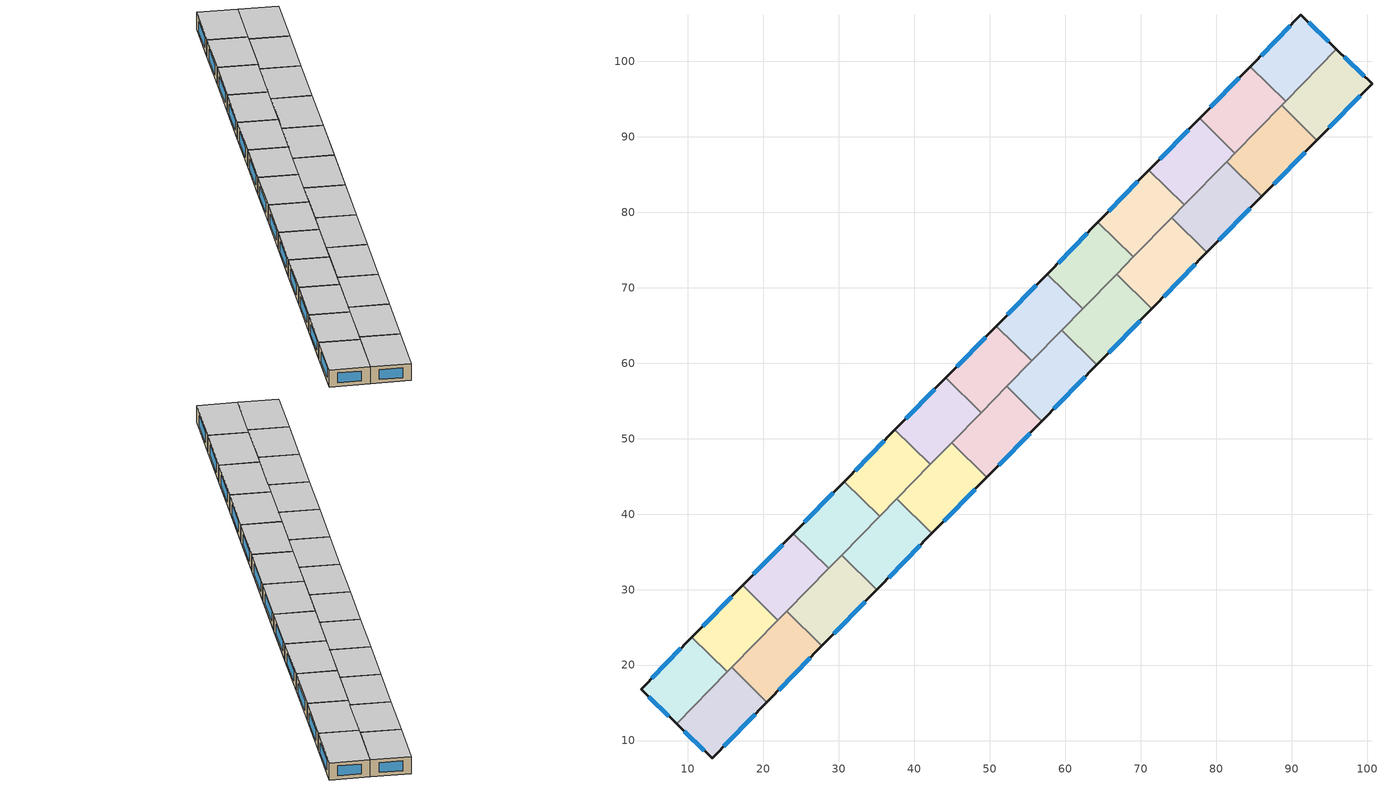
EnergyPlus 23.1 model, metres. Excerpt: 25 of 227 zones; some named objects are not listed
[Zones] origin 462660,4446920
1fd8a064e84866d3_F4_dwelling_0
 floor to 1fd8a064e84866d3_F3_dwelling_0 (EU_floor_Construction): 95.95,101.59 89.22,94.7 84.53,99.29 91.25,106.15 z12
 wall outside (EU_wall_Construction): 95.95,101.59 91.25,106.15 84.53,99.29 z12:15
 wall to 1fd8a064e84866d3_F4_dwelling_1 (EU_wall_Construction): 84.53,99.29 89.22,94.7 z12:15
 wall to 1fd8a064e84866d3_F4_dwelling_13 (EU_wall_Construction): 89.22,94.7 95.95,101.59 z12:15
 window (EU_Window_Construction): 89.81,104.68 85.97,100.76 / 94.94,102.56 92.25,105.18 z12.64:14.36
 ceiling to 1fd8a064e84866d3_F5_dwelling_0 (EU_floor_Construction): 89.22,94.7 95.95,101.59 91.25,106.15 84.53,99.29 z15
1fd8a064e84866d3_F4_dwelling_1
 floor to 1fd8a064e84866d3_F3_dwelling_1 (EU_floor_Construction): 89.22,94.7 82.49,87.83 77.8,92.42 84.53,99.29 z12
 wall outside (EU_wall_Construction): 84.53,99.29 77.8,92.42 z12:15
 wall to 1fd8a064e84866d3_F4_dwelling_2 (EU_wall_Construction): 77.8,92.42 82.49,87.83 z12:15
 wall to 1fd8a064e84866d3_F4_dwelling_14 (EU_wall_Construction): 82.49,87.83 88.67,94.15 z12:15
 wall to 1fd8a064e84866d3_F4_dwelling_13 (EU_wall_Construction): 88.67,94.15 89.22,94.7 z12:15
 window (EU_Window_Construction): 83.09,97.82 79.24,93.89 z12.64:14.36
 ceiling to 1fd8a064e84866d3_F5_dwelling_1 (EU_floor_Construction): 82.49,87.83 89.22,94.7 84.53,99.29 77.8,92.42 z15
1fd8a064e84866d3_F4_dwelling_10
 floor to 1fd8a064e84866d3_F3_dwelling_10 (EU_floor_Construction): 28.68,32.84 21.96,25.96 17.27,30.55 24,37.42 z12
 wall outside (EU_wall_Construction): 24,37.42 17.27,30.55 z12:15
 wall to 1fd8a064e84866d3_F4_dwelling_9 (EU_wall_Construction): 28.68,32.84 24,37.42 z12:15
 wall to 1fd8a064e84866d3_F4_dwelling_11 (EU_wall_Construction): 17.27,30.55 21.96,25.96 z12:15
 wall to 1fd8a064e84866d3_F4_dwelling_22 (EU_wall_Construction): 23.1,27.13 28.68,32.84 z12:15
 wall to 1fd8a064e84866d3_F4_dwelling_23 (EU_wall_Construction): 21.96,25.96 23.1,27.13 z12:15
 window (EU_Window_Construction): 22.56,35.95 18.71,32.02 z12.64:14.36
 ceiling to 1fd8a064e84866d3_F5_dwelling_10 (EU_floor_Construction): 21.96,25.96 28.68,32.84 24,37.42 17.27,30.55 z15
1fd8a064e84866d3_F4_dwelling_11
 floor to 1fd8a064e84866d3_F3_dwelling_11 (EU_floor_Construction): 21.96,25.96 15.23,19.09 10.55,23.67 17.27,30.55 z12
 wall outside (EU_wall_Construction): 17.27,30.55 10.55,23.67 z12:15
 wall to 1fd8a064e84866d3_F4_dwelling_12 (EU_wall_Construction): 10.55,23.67 15.23,19.09 z12:15
 wall to 1fd8a064e84866d3_F4_dwelling_23 (EU_wall_Construction): 15.82,19.68 21.96,25.96 z12:15
 wall to 1fd8a064e84866d3_F4_dwelling_24 (EU_wall_Construction): 15.23,19.09 15.82,19.68 z12:15
 window (EU_Window_Construction): 15.83,29.08 11.99,25.15 z12.64:14.36
 ceiling to 1fd8a064e84866d3_F5_dwelling_11 (EU_floor_Construction): 15.23,19.09 21.96,25.96 17.27,30.55 10.55,23.67 z15
1fd8a064e84866d3_F4_dwelling_12
 floor to 1fd8a064e84866d3_F3_dwelling_12 (EU_floor_Construction): 15.23,19.09 8.52,12.23 3.81,16.79 10.55,23.67 z12
 wall outside (EU_wall_Construction): 10.55,23.67 3.81,16.79 8.52,12.23 z12:15
 wall to 1fd8a064e84866d3_F4_dwelling_24 (EU_wall_Construction): 8.52,12.23 15.23,19.09 z12:15
 window (EU_Window_Construction): 4.82,15.81 7.51,13.2 / 9.1,22.2 5.25,18.26 z12.64:14.36
 ceiling to 1fd8a064e84866d3_F5_dwelling_12 (EU_floor_Construction): 8.52,12.23 15.23,19.09 10.55,23.67 3.81,16.79 z15
1fd8a064e84866d3_F4_dwelling_13
 floor to 1fd8a064e84866d3_F3_dwelling_13 (EU_floor_Construction): 100.65,97.02 93.36,89.56 88.67,94.15 95.95,101.59 z12
 wall outside (EU_wall_Construction): 93.36,89.56 100.65,97.02 95.95,101.59 z12:15
 wall to 1fd8a064e84866d3_F4_dwelling_14 (EU_wall_Construction): 88.67,94.15 93.36,89.56 z12:15
 window (EU_Window_Construction): 99.65,98 96.96,100.61 / 94.92,91.16 99.09,95.42 z12.64:14.36
 ceiling to 1fd8a064e84866d3_F5_dwelling_13 (EU_floor_Construction): 93.36,89.56 100.65,97.02 95.95,101.59 88.67,94.15 z15
1fd8a064e84866d3_F4_dwelling_14
 floor to 1fd8a064e84866d3_F3_dwelling_14 (EU_floor_Construction): 93.36,89.56 86.07,82.12 81.39,86.7 88.67,94.15 z12
 wall outside (EU_wall_Construction): 86.07,82.12 93.36,89.56 z12:15
 wall to 1fd8a064e84866d3_F4_dwelling_15 (EU_wall_Construction): 81.39,86.7 86.07,82.12 z12:15
 wall to 1fd8a064e84866d3_F4_dwelling_2 (EU_wall_Construction): 82.49,87.83 81.39,86.7 z12:15
 window (EU_Window_Construction): 87.63,83.71 91.8,87.97 z12.64:14.36
 ceiling to 1fd8a064e84866d3_F5_dwelling_14 (EU_floor_Construction): 86.07,82.12 93.36,89.56 88.67,94.15 81.39,86.7 z15
1fd8a064e84866d3_F4_dwelling_15
 floor to 1fd8a064e84866d3_F3_dwelling_15 (EU_floor_Construction): 86.07,82.12 78.79,74.67 74.1,79.26 81.39,86.7 z12
 wall outside (EU_wall_Construction): 78.79,74.67 86.07,82.12 z12:15
 wall to 1fd8a064e84866d3_F4_dwelling_16 (EU_wall_Construction): 74.1,79.26 78.79,74.67 z12:15
 wall to 1fd8a064e84866d3_F4_dwelling_2 (EU_wall_Construction): 81.39,86.7 75.76,80.95 z12:15
 wall to 1fd8a064e84866d3_F4_dwelling_3 (EU_wall_Construction): 75.76,80.95 74.1,79.26 z12:15
 window (EU_Window_Construction): 80.35,76.27 84.51,80.52 z12.64:14.36
 ceiling to 1fd8a064e84866d3_F5_dwelling_15 (EU_floor_Construction): 78.79,74.67 86.07,82.12 81.39,86.7 74.1,79.26 z15
1fd8a064e84866d3_F4_dwelling_16
 floor to 1fd8a064e84866d3_F3_dwelling_16 (EU_floor_Construction): 78.79,74.67 71.5,67.22 66.82,71.81 74.1,79.26 z12
 wall outside (EU_wall_Construction): 71.5,67.22 78.79,74.67 z12:15
 wall to 1fd8a064e84866d3_F4_dwelling_17 (EU_wall_Construction): 66.82,71.81 71.5,67.22 z12:15
 wall to 1fd8a064e84866d3_F4_dwelling_3 (EU_wall_Construction): 74.1,79.26 69.04,74.08 z12:15
 wall to 1fd8a064e84866d3_F4_dwelling_4 (EU_wall_Construction): 69.04,74.08 66.82,71.81 z12:15
 window (EU_Window_Construction): 73.06,68.82 77.23,73.08 z12.64:14.36
 ceiling to 1fd8a064e84866d3_F5_dwelling_16 (EU_floor_Construction): 71.5,67.22 78.79,74.67 74.1,79.26 66.82,71.81 z15
1fd8a064e84866d3_F4_dwelling_17
 floor to 1fd8a064e84866d3_F3_dwelling_17 (EU_floor_Construction): 71.5,67.22 64.22,59.78 59.53,64.36 66.82,71.81 z12
 wall outside (EU_wall_Construction): 64.22,59.78 71.5,67.22 z12:15
 wall to 1fd8a064e84866d3_F4_dwelling_18 (EU_wall_Construction): 59.53,64.36 64.22,59.78 z12:15
 wall to 1fd8a064e84866d3_F4_dwelling_4 (EU_wall_Construction): 66.82,71.81 62.31,67.21 z12:15
 wall to 1fd8a064e84866d3_F4_dwelling_5 (EU_wall_Construction): 62.31,67.21 59.53,64.36 z12:15
 window (EU_Window_Construction): 65.78,61.37 69.94,65.63 z12.64:14.36
 ceiling to 1fd8a064e84866d3_F5_dwelling_17 (EU_floor_Construction): 64.22,59.78 71.5,67.22 66.82,71.81 59.53,64.36 z15
1fd8a064e84866d3_F4_dwelling_18
 floor to 1fd8a064e84866d3_F3_dwelling_18 (EU_floor_Construction): 64.22,59.78 56.93,52.33 52.25,56.92 59.53,64.36 z12
 wall outside (EU_wall_Construction): 56.93,52.33 64.22,59.78 z12:15
 wall to 1fd8a064e84866d3_F4_dwelling_19 (EU_wall_Construction): 52.25,56.92 56.93,52.33 z12:15
 wall to 1fd8a064e84866d3_F4_dwelling_5 (EU_wall_Construction): 59.53,64.36 55.59,60.33 z12:15
 wall to 1fd8a064e84866d3_F4_dwelling_6 (EU_wall_Construction): 55.59,60.33 52.25,56.92 z12:15
 window (EU_Window_Construction): 58.49,53.93 62.66,58.18 z12.64:14.36
 ceiling to 1fd8a064e84866d3_F5_dwelling_18 (EU_floor_Construction): 56.93,52.33 64.22,59.78 59.53,64.36 52.25,56.92 z15
1fd8a064e84866d3_F4_dwelling_19
 floor to 1fd8a064e84866d3_F3_dwelling_19 (EU_floor_Construction): 56.93,52.33 49.65,44.89 44.96,49.47 52.25,56.92 z12
 wall outside (EU_wall_Construction): 49.65,44.89 56.93,52.33 z12:15
 wall to 1fd8a064e84866d3_F4_dwelling_20 (EU_wall_Construction): 44.96,49.47 49.65,44.89 z12:15
 wall to 1fd8a064e84866d3_F4_dwelling_7 (EU_wall_Construction): 48.86,53.46 44.96,49.47 z12:15
 wall to 1fd8a064e84866d3_F4_dwelling_6 (EU_wall_Construction): 52.25,56.92 48.86,53.46 z12:15
 window (EU_Window_Construction): 51.21,46.48 55.37,50.74 z12.64:14.36
 ceiling to 1fd8a064e84866d3_F5_dwelling_19 (EU_floor_Construction): 49.65,44.89 56.93,52.33 52.25,56.92 44.96,49.47 z15
1fd8a064e84866d3_F4_dwelling_2
 floor to 1fd8a064e84866d3_F3_dwelling_2 (EU_floor_Construction): 82.49,87.83 75.76,80.96 71.08,85.54 77.8,92.42 z12
 wall outside (EU_wall_Construction): 77.8,92.42 71.08,85.54 z12:15
 wall to 1fd8a064e84866d3_F4_dwelling_3 (EU_wall_Construction): 71.08,85.54 75.76,80.96 z12:15
 window (EU_Window_Construction): 76.36,90.94 72.52,87.01 z12.64:14.36
 ceiling to 1fd8a064e84866d3_F5_dwelling_2 (EU_floor_Construction): 75.76,80.96 82.49,87.83 77.8,92.42 71.08,85.54 z15
1fd8a064e84866d3_F4_dwelling_20
 floor to 1fd8a064e84866d3_F3_dwelling_20 (EU_floor_Construction): 49.65,44.89 42.36,37.44 37.67,42.03 44.96,49.47 z12
 wall outside (EU_wall_Construction): 42.36,37.44 49.65,44.89 z12:15
 wall to 1fd8a064e84866d3_F4_dwelling_21 (EU_wall_Construction): 37.67,42.03 42.36,37.44 z12:15
 wall to 1fd8a064e84866d3_F4_dwelling_8 (EU_wall_Construction): 42.14,46.58 37.67,42.03 z12:15
 wall to 1fd8a064e84866d3_F4_dwelling_7 (EU_wall_Construction): 44.96,49.47 42.14,46.58 z12:15
 window (EU_Window_Construction): 43.92,39.03 48.09,43.29 z12.64:14.36
 ceiling to 1fd8a064e84866d3_F5_dwelling_20 (EU_floor_Construction): 42.36,37.44 49.65,44.89 44.96,49.47 37.67,42.03 z15
1fd8a064e84866d3_F4_dwelling_21
 floor to 1fd8a064e84866d3_F3_dwelling_21 (EU_floor_Construction): 42.36,37.44 35.07,29.99 30.39,34.58 37.67,42.03 z12
 wall outside (EU_wall_Construction): 35.07,29.99 42.36,37.44 z12:15
 wall to 1fd8a064e84866d3_F4_dwelling_22 (EU_wall_Construction): 30.39,34.58 35.07,29.99 z12:15
 wall to 1fd8a064e84866d3_F4_dwelling_9 (EU_wall_Construction): 35.41,39.71 30.39,34.58 z12:15
 wall to 1fd8a064e84866d3_F4_dwelling_8 (EU_wall_Construction): 37.67,42.02 35.41,39.71 z12:15
 window (EU_Window_Construction): 36.63,31.59 40.8,35.84 z12.64:14.36
 ceiling to 1fd8a064e84866d3_F5_dwelling_21 (EU_floor_Construction): 35.07,29.99 42.36,37.44 37.67,42.03 30.39,34.58 z15
1fd8a064e84866d3_F4_dwelling_22
 floor to 1fd8a064e84866d3_F3_dwelling_22 (EU_floor_Construction): 35.07,29.99 27.79,22.55 23.1,27.13 30.39,34.58 z12
 wall outside (EU_wall_Construction): 27.79,22.55 35.07,29.99 z12:15
 wall to 1fd8a064e84866d3_F4_dwelling_23 (EU_wall_Construction): 23.1,27.13 27.79,22.55 z12:15
 wall to 1fd8a064e84866d3_F4_dwelling_9 (EU_wall_Construction): 30.39,34.58 28.68,32.84 z12:15
 window (EU_Window_Construction): 29.35,24.14 33.51,28.4 z12.64:14.36
 ceiling to 1fd8a064e84866d3_F5_dwelling_22 (EU_floor_Construction): 27.79,22.55 35.07,29.99 30.39,34.58 23.1,27.13 z15
1fd8a064e84866d3_F4_dwelling_23
 floor to 1fd8a064e84866d3_F3_dwelling_23 (EU_floor_Construction): 27.79,22.55 20.5,15.1 15.82,19.68 23.1,27.13 z12
 wall outside (EU_wall_Construction): 20.5,15.1 27.79,22.55 z12:15
 wall to 1fd8a064e84866d3_F4_dwelling_24 (EU_wall_Construction): 15.82,19.68 20.5,15.1 z12:15
 window (EU_Window_Construction): 22.06,16.69 26.23,20.95 z12.64:14.36
 ceiling to 1fd8a064e84866d3_F5_dwelling_23 (EU_floor_Construction): 20.5,15.1 27.79,22.55 23.1,27.13 15.82,19.68 z15
1fd8a064e84866d3_F4_dwelling_24
 floor to 1fd8a064e84866d3_F3_dwelling_24 (EU_floor_Construction): 20.5,15.1 13.23,7.66 8.52,12.23 15.82,19.68 z12
 wall outside (EU_wall_Construction): 8.52,12.23 13.23,7.66 20.5,15.1 z12:15
 window (EU_Window_Construction): 14.78,9.26 18.94,13.51 / 9.53,11.25 12.22,8.64 z12.64:14.36
 ceiling to 1fd8a064e84866d3_F5_dwelling_24 (EU_floor_Construction): 13.23,7.66 20.5,15.1 15.82,19.68 8.52,12.23 z15
1fd8a064e84866d3_F4_dwelling_3
 floor to 1fd8a064e84866d3_F3_dwelling_3 (EU_floor_Construction): 75.76,80.96 69.04,74.08 64.35,78.67 71.08,85.54 z12
 wall outside (EU_wall_Construction): 71.08,85.54 64.35,78.67 z12:15
 wall to 1fd8a064e84866d3_F4_dwelling_4 (EU_wall_Construction): 64.35,78.67 69.04,74.08 z12:15
 window (EU_Window_Construction): 69.64,84.07 65.79,80.14 z12.64:14.36
 ceiling to 1fd8a064e84866d3_F5_dwelling_3 (EU_floor_Construction): 69.04,74.08 75.76,80.96 71.08,85.54 64.35,78.67 z15
1fd8a064e84866d3_F4_dwelling_4
 floor to 1fd8a064e84866d3_F3_dwelling_4 (EU_floor_Construction): 69.04,74.08 62.31,67.21 57.63,71.79 64.35,78.67 z12
 wall outside (EU_wall_Construction): 64.35,78.67 57.63,71.79 z12:15
 wall to 1fd8a064e84866d3_F4_dwelling_5 (EU_wall_Construction): 57.63,71.79 62.31,67.21 z12:15
 window (EU_Window_Construction): 62.91,77.19 59.07,73.26 z12.64:14.36
 ceiling to 1fd8a064e84866d3_F5_dwelling_4 (EU_floor_Construction): 62.31,67.21 69.04,74.08 64.35,78.67 57.63,71.79 z15
1fd8a064e84866d3_F4_dwelling_5
 floor to 1fd8a064e84866d3_F3_dwelling_5 (EU_floor_Construction): 62.31,67.21 55.59,60.33 50.9,64.92 57.63,71.79 z12
 wall outside (EU_wall_Construction): 57.63,71.79 50.9,64.92 z12:15
 wall to 1fd8a064e84866d3_F4_dwelling_6 (EU_wall_Construction): 50.9,64.92 55.59,60.33 z12:15
 window (EU_Window_Construction): 56.19,70.32 52.34,66.39 z12.64:14.36
 ceiling to 1fd8a064e84866d3_F5_dwelling_5 (EU_floor_Construction): 55.59,60.33 62.31,67.21 57.63,71.79 50.9,64.92 z15
1fd8a064e84866d3_F4_dwelling_6
 floor to 1fd8a064e84866d3_F3_dwelling_6 (EU_floor_Construction): 55.59,60.33 48.86,53.46 44.18,58.04 50.9,64.92 z12
 wall outside (EU_wall_Construction): 50.9,64.92 44.18,58.04 z12:15
 wall to 1fd8a064e84866d3_F4_dwelling_7 (EU_wall_Construction): 44.18,58.04 48.86,53.46 z12:15
 window (EU_Window_Construction): 49.46,63.45 45.62,59.52 z12.64:14.36
 ceiling to 1fd8a064e84866d3_F5_dwelling_6 (EU_floor_Construction): 48.86,53.46 55.59,60.33 50.9,64.92 44.18,58.04 z15
1fd8a064e84866d3_F4_dwelling_7
 floor to 1fd8a064e84866d3_F3_dwelling_7 (EU_floor_Construction): 48.86,53.46 42.14,46.58 37.45,51.17 44.18,58.04 z12
 wall outside (EU_wall_Construction): 44.18,58.04 37.45,51.17 z12:15
 wall to 1fd8a064e84866d3_F4_dwelling_8 (EU_wall_Construction): 37.45,51.17 42.14,46.58 z12:15
 window (EU_Window_Construction): 42.74,56.57 38.89,52.64 z12.64:14.36
 ceiling to 1fd8a064e84866d3_F5_dwelling_7 (EU_floor_Construction): 42.14,46.58 48.86,53.46 44.18,58.04 37.45,51.17 z15
1fd8a064e84866d3_F4_dwelling_8
 floor to 1fd8a064e84866d3_F3_dwelling_8 (EU_floor_Construction): 42.14,46.58 35.41,39.71 30.72,44.3 37.45,51.17 z12
 wall outside (EU_wall_Construction): 37.45,51.17 30.72,44.3 z12:15
 wall to 1fd8a064e84866d3_F4_dwelling_9 (EU_wall_Construction): 30.72,44.3 35.41,39.71 z12:15
 window (EU_Window_Construction): 36.01,49.7 32.17,45.77 z12.64:14.36
 ceiling to 1fd8a064e84866d3_F5_dwelling_8 (EU_floor_Construction): 35.41,39.71 42.14,46.58 37.45,51.17 30.72,44.3 z15
1fd8a064e84866d3_F4_dwelling_9
 floor to 1fd8a064e84866d3_F3_dwelling_9 (EU_floor_Construction): 35.41,39.71 28.68,32.84 24,37.42 30.72,44.3 z12
 wall outside (EU_wall_Construction): 30.72,44.3 24,37.42 z12:15
 window (EU_Window_Construction): 29.28,42.82 25.44,38.89 z12.64:14.36
 ceiling to 1fd8a064e84866d3_F5_dwelling_9 (EU_floor_Construction): 28.68,32.84 35.41,39.71 30.72,44.3 24,37.42 z15
[Building]
EU S2 Campaign: North Axis=0; Terrain=City; Solar Distribution=FullExterior
[Site:Location]
Yerevan-Zvartnots.Intl.AP: Latitude=40.15; Longitude=44.383; Time Zone=4; Elevation=854
[SizingPeriod:WeatherFileDays]
AnnualSizingPeriod: Begin Month=1; Begin Day of Month=1; End Month=12; End Day of Month=31; Day of Week for Start Day=Monday; Use Weather File Daylight Saving Period=No; Use Weather File Rain and Snow Indicators=No
[MATERIAL]
EU_InternalMass_Material: Roughness=MediumRough; Thickness=0.1; Conductivity=1; Density=1800; Specific Heat=900; Thermal Absorptance=0.9; Solar Absorptance=0.7; Visible Absorptance=0.7
[MATERIAL:NOMASS] Roughness=MediumRough; Thermal Absorptance=0.9; Solar Absorptance=0.7; Visible Absorptance=0.7
Name | Thermal Resistance
EU_wall_NoMass | 1.05043
EU_floor_NoMass | 0.478065
[WINDOWMATERIAL:SIMPLEGLAZINGSYSTEM]
EU_Window_SimpleGlazing: UFactor=2.5566; Solar Heat Gain Coefficient=0.75; Visible Transmittance=0.75
[CONSTRUCTION]
EU_wall_Construction: EU_wall_NoMass
EU_floor_Construction: EU_floor_NoMass
EU_Window_Construction: EU_Window_SimpleGlazing
EU_InternalMass_Construction: EU_InternalMass_Material
[ZONE] Type=1; Multiplier=1; Ceiling Height=autocalculate; Floor Area=autocalculate; Part of Total Floor Area=Yes
Name | Volume
1fd8a064e84866d3_F4_dwelling_0; 1fd8a064e84866d3_F4_dwelling_11 | 189.155
1fd8a064e84866d3_F4_dwelling_1; 1fd8a064e84866d3_F4_dwelling_3; 1fd8a064e84866d3_F4_dwelling_6; 1fd8a064e84866d3_F4_dwelling_8 | 189.137
1fd8a064e84866d3_F4_dwelling_10 | 189.154
1fd8a064e84866d3_F4_dwelling_12 | 189.159
1fd8a064e84866d3_F4_dwelling_13 | 204.911
1fd8a064e84866d3_F4_dwelling_14 | 204.935
1fd8a064e84866d3_F4_dwelling_15 | 204.889
1fd8a064e84866d3_F4_dwelling_16 | 204.917
1fd8a064e84866d3_F4_dwelling_17; 1fd8a064e84866d3_F4_dwelling_20 | 204.899
1fd8a064e84866d3_F4_dwelling_18 | 204.895
1fd8a064e84866d3_F4_dwelling_19 | 204.908
1fd8a064e84866d3_F4_dwelling_2 | 189.165
1fd8a064e84866d3_F4_dwelling_21 | 204.927
1fd8a064e84866d3_F4_dwelling_22; 1fd8a064e84866d3_F4_dwelling_23 | 204.909
1fd8a064e84866d3_F4_dwelling_24 | 204.91
1fd8a064e84866d3_F4_dwelling_4; 1fd8a064e84866d3_F4_dwelling_5 | 189.151
1fd8a064e84866d3_F4_dwelling_7 | 189.15
1fd8a064e84866d3_F4_dwelling_9 | 189.168
[INTERNALMASS] Construction=EU_InternalMass_Construction
Name | Zone or ZoneList | Surface Area
1fd8a064e84866d3_F4_dwelling_0_EU_InternalMass | 1fd8a064e84866d3_F4_dwelling_0 | 63.0516
1fd8a064e84866d3_F4_dwelling_1_EU_InternalMass | 1fd8a064e84866d3_F4_dwelling_1 | 63.0456
1fd8a064e84866d3_F4_dwelling_2_EU_InternalMass | 1fd8a064e84866d3_F4_dwelling_2 | 63.055
1fd8a064e84866d3_F4_dwelling_3_EU_InternalMass | 1fd8a064e84866d3_F4_dwelling_3 | 63.0457
1fd8a064e84866d3_F4_dwelling_4_EU_InternalMass | 1fd8a064e84866d3_F4_dwelling_4 | 63.0503
1fd8a064e84866d3_F4_dwelling_5_EU_InternalMass | 1fd8a064e84866d3_F4_dwelling_5 | 63.0503
1fd8a064e84866d3_F4_dwelling_6_EU_InternalMass | 1fd8a064e84866d3_F4_dwelling_6 | 63.0457
1fd8a064e84866d3_F4_dwelling_7_EU_InternalMass | 1fd8a064e84866d3_F4_dwelling_7 | 63.0503
1fd8a064e84866d3_F4_dwelling_8_EU_InternalMass | 1fd8a064e84866d3_F4_dwelling_8 | 63.0457
1fd8a064e84866d3_F4_dwelling_9_EU_InternalMass | 1fd8a064e84866d3_F4_dwelling_9 | 63.056
1fd8a064e84866d3_F4_dwelling_10_EU_InternalMass | 1fd8a064e84866d3_F4_dwelling_10 | 63.0514
1fd8a064e84866d3_F4_dwelling_11_EU_InternalMass | 1fd8a064e84866d3_F4_dwelling_11 | 63.0514
1fd8a064e84866d3_F4_dwelling_12_EU_InternalMass | 1fd8a064e84866d3_F4_dwelling_12 | 63.0531
1fd8a064e84866d3_F4_dwelling_13_EU_InternalMass | 1fd8a064e84866d3_F4_dwelling_13 | 68.3037
1fd8a064e84866d3_F4_dwelling_14_EU_InternalMass | 1fd8a064e84866d3_F4_dwelling_14 | 68.3117
1fd8a064e84866d3_F4_dwelling_15_EU_InternalMass | 1fd8a064e84866d3_F4_dwelling_15 | 68.2964
1fd8a064e84866d3_F4_dwelling_16_EU_InternalMass | 1fd8a064e84866d3_F4_dwelling_16 | 68.3057
1fd8a064e84866d3_F4_dwelling_17_EU_InternalMass | 1fd8a064e84866d3_F4_dwelling_17 | 68.2997
1fd8a064e84866d3_F4_dwelling_18_EU_InternalMass | 1fd8a064e84866d3_F4_dwelling_18 | 68.2983
1fd8a064e84866d3_F4_dwelling_19_EU_InternalMass | 1fd8a064e84866d3_F4_dwelling_19 | 68.303
1fd8a064e84866d3_F4_dwelling_20_EU_InternalMass | 1fd8a064e84866d3_F4_dwelling_20 | 68.2997
1fd8a064e84866d3_F4_dwelling_21_EU_InternalMass | 1fd8a064e84866d3_F4_dwelling_21 | 68.309
1fd8a064e84866d3_F4_dwelling_22_EU_InternalMass | 1fd8a064e84866d3_F4_dwelling_22 | 68.303
1fd8a064e84866d3_F4_dwelling_23_EU_InternalMass | 1fd8a064e84866d3_F4_dwelling_23 | 68.303
1fd8a064e84866d3_F4_dwelling_24_EU_InternalMass | 1fd8a064e84866d3_F4_dwelling_24 | 68.3033
[OTHEREQUIPMENT] Fuel Type=Electricity; Design Level Calculation Method=Watts/Area; Power per Zone Floor Area=1; Fraction Latent=0; Fraction Radiant=0; Fraction Lost=0; Carbon Dioxide Generation Rate=0; EndUse Subcategory=EU_Step8_InternalGains
Name | Zone or ZoneList or Space or SpaceList | Schedule
EU_Step8_InternalGain_1fd8a064e84866d3_F4_dwelling_0_f000 | 1fd8a064e84866d3_F4_dwelling_0 | EU_Step8_GainSchedule_1fd8a064e84866d3_F4_dwelling_0_f000
EU_Step8_InternalGain_1fd8a064e84866d3_F4_dwelling_1_f000 | 1fd8a064e84866d3_F4_dwelling_1 | EU_Step8_GainSchedule_1fd8a064e84866d3_F4_dwelling_1_f000
EU_Step8_InternalGain_1fd8a064e84866d3_F4_dwelling_2_f000 | 1fd8a064e84866d3_F4_dwelling_2 | EU_Step8_GainSchedule_1fd8a064e84866d3_F4_dwelling_2_f000
EU_Step8_InternalGain_1fd8a064e84866d3_F4_dwelling_3_f000 | 1fd8a064e84866d3_F4_dwelling_3 | EU_Step8_GainSchedule_1fd8a064e84866d3_F4_dwelling_3_f000
EU_Step8_InternalGain_1fd8a064e84866d3_F4_dwelling_4_f000 | 1fd8a064e84866d3_F4_dwelling_4 | EU_Step8_GainSchedule_1fd8a064e84866d3_F4_dwelling_4_f000
EU_Step8_InternalGain_1fd8a064e84866d3_F4_dwelling_5_f000 | 1fd8a064e84866d3_F4_dwelling_5 | EU_Step8_GainSchedule_1fd8a064e84866d3_F4_dwelling_5_f000
EU_Step8_InternalGain_1fd8a064e84866d3_F4_dwelling_6_f000 | 1fd8a064e84866d3_F4_dwelling_6 | EU_Step8_GainSchedule_1fd8a064e84866d3_F4_dwelling_6_f000
EU_Step8_InternalGain_1fd8a064e84866d3_F4_dwelling_7_f000 | 1fd8a064e84866d3_F4_dwelling_7 | EU_Step8_GainSchedule_1fd8a064e84866d3_F4_dwelling_7_f000
EU_Step8_InternalGain_1fd8a064e84866d3_F4_dwelling_8_f000 | 1fd8a064e84866d3_F4_dwelling_8 | EU_Step8_GainSchedule_1fd8a064e84866d3_F4_dwelling_8_f000
EU_Step8_InternalGain_1fd8a064e84866d3_F4_dwelling_9_f000 | 1fd8a064e84866d3_F4_dwelling_9 | EU_Step8_GainSchedule_1fd8a064e84866d3_F4_dwelling_9_f000
EU_Step8_InternalGain_1fd8a064e84866d3_F4_dwelling_10_f000 | 1fd8a064e84866d3_F4_dwelling_10 | EU_Step8_GainSchedule_1fd8a064e84866d3_F4_dwelling_10_f000
EU_Step8_InternalGain_1fd8a064e84866d3_F4_dwelling_11_f000 | 1fd8a064e84866d3_F4_dwelling_11 | EU_Step8_GainSchedule_1fd8a064e84866d3_F4_dwelling_11_f000
EU_Step8_InternalGain_1fd8a064e84866d3_F4_dwelling_12_f000 | 1fd8a064e84866d3_F4_dwelling_12 | EU_Step8_GainSchedule_1fd8a064e84866d3_F4_dwelling_12_f000
EU_Step8_InternalGain_1fd8a064e84866d3_F4_dwelling_13_f000 | 1fd8a064e84866d3_F4_dwelling_13 | EU_Step8_GainSchedule_1fd8a064e84866d3_F4_dwelling_13_f000
EU_Step8_InternalGain_1fd8a064e84866d3_F4_dwelling_14_f000 | 1fd8a064e84866d3_F4_dwelling_14 | EU_Step8_GainSchedule_1fd8a064e84866d3_F4_dwelling_14_f000
EU_Step8_InternalGain_1fd8a064e84866d3_F4_dwelling_15_f000 | 1fd8a064e84866d3_F4_dwelling_15 | EU_Step8_GainSchedule_1fd8a064e84866d3_F4_dwelling_15_f000
EU_Step8_InternalGain_1fd8a064e84866d3_F4_dwelling_16_f000 | 1fd8a064e84866d3_F4_dwelling_16 | EU_Step8_GainSchedule_1fd8a064e84866d3_F4_dwelling_16_f000
EU_Step8_InternalGain_1fd8a064e84866d3_F4_dwelling_17_f000 | 1fd8a064e84866d3_F4_dwelling_17 | EU_Step8_GainSchedule_1fd8a064e84866d3_F4_dwelling_17_f000
EU_Step8_InternalGain_1fd8a064e84866d3_F4_dwelling_18_f000 | 1fd8a064e84866d3_F4_dwelling_18 | EU_Step8_GainSchedule_1fd8a064e84866d3_F4_dwelling_18_f000
EU_Step8_InternalGain_1fd8a064e84866d3_F4_dwelling_19_f000 | 1fd8a064e84866d3_F4_dwelling_19 | EU_Step8_GainSchedule_1fd8a064e84866d3_F4_dwelling_19_f000
EU_Step8_InternalGain_1fd8a064e84866d3_F4_dwelling_20_f000 | 1fd8a064e84866d3_F4_dwelling_20 | EU_Step8_GainSchedule_1fd8a064e84866d3_F4_dwelling_20_f000
EU_Step8_InternalGain_1fd8a064e84866d3_F4_dwelling_21_f000 | 1fd8a064e84866d3_F4_dwelling_21 | EU_Step8_GainSchedule_1fd8a064e84866d3_F4_dwelling_21_f000
EU_Step8_InternalGain_1fd8a064e84866d3_F4_dwelling_22_f000 | 1fd8a064e84866d3_F4_dwelling_22 | EU_Step8_GainSchedule_1fd8a064e84866d3_F4_dwelling_22_f000
EU_Step8_InternalGain_1fd8a064e84866d3_F4_dwelling_23_f000 | 1fd8a064e84866d3_F4_dwelling_23 | EU_Step8_GainSchedule_1fd8a064e84866d3_F4_dwelling_23_f000
EU_Step8_InternalGain_1fd8a064e84866d3_F4_dwelling_24_f000 | 1fd8a064e84866d3_F4_dwelling_24 | EU_Step8_GainSchedule_1fd8a064e84866d3_F4_dwelling_24_f000
[ZONEVENTILATION:DESIGNFLOWRATE] Schedule=EU_AlwaysOn; Design Flow Rate Calculation Method=AirChanges/Hour; Air Changes per Hour=0.557805; Ventilation Type=Natural; Fan Pressure Rise=0; Fan Total Efficiency=1; Constant Term Coefficient=1; Temperature Term Coefficient=0; Velocity Term Coefficient=0; Velocity Squared Term Coefficient=0; Minimum Indoor Temperature=-100; Maximum Indoor Temperature=100; Delta Temperature=-100; Minimum Outdoor Temperature=-100; Maximum Outdoor Temperature=100; Maximum Wind Speed=40
Name | Zone or ZoneList or Space or SpaceList
EU_ConstantAir_1fd8a064e84866d3_F4_dwelling_0 | 1fd8a064e84866d3_F4_dwelling_0
EU_ConstantAir_1fd8a064e84866d3_F4_dwelling_1 | 1fd8a064e84866d3_F4_dwelling_1
EU_ConstantAir_1fd8a064e84866d3_F4_dwelling_2 | 1fd8a064e84866d3_F4_dwelling_2
EU_ConstantAir_1fd8a064e84866d3_F4_dwelling_3 | 1fd8a064e84866d3_F4_dwelling_3
EU_ConstantAir_1fd8a064e84866d3_F4_dwelling_4 | 1fd8a064e84866d3_F4_dwelling_4
EU_ConstantAir_1fd8a064e84866d3_F4_dwelling_5 | 1fd8a064e84866d3_F4_dwelling_5
EU_ConstantAir_1fd8a064e84866d3_F4_dwelling_6 | 1fd8a064e84866d3_F4_dwelling_6
EU_ConstantAir_1fd8a064e84866d3_F4_dwelling_7 | 1fd8a064e84866d3_F4_dwelling_7
EU_ConstantAir_1fd8a064e84866d3_F4_dwelling_8 | 1fd8a064e84866d3_F4_dwelling_8
EU_ConstantAir_1fd8a064e84866d3_F4_dwelling_9 | 1fd8a064e84866d3_F4_dwelling_9
EU_ConstantAir_1fd8a064e84866d3_F4_dwelling_10 | 1fd8a064e84866d3_F4_dwelling_10
EU_ConstantAir_1fd8a064e84866d3_F4_dwelling_11 | 1fd8a064e84866d3_F4_dwelling_11
EU_ConstantAir_1fd8a064e84866d3_F4_dwelling_12 | 1fd8a064e84866d3_F4_dwelling_12
EU_ConstantAir_1fd8a064e84866d3_F4_dwelling_13 | 1fd8a064e84866d3_F4_dwelling_13
EU_ConstantAir_1fd8a064e84866d3_F4_dwelling_14 | 1fd8a064e84866d3_F4_dwelling_14
EU_ConstantAir_1fd8a064e84866d3_F4_dwelling_15 | 1fd8a064e84866d3_F4_dwelling_15
EU_ConstantAir_1fd8a064e84866d3_F4_dwelling_16 | 1fd8a064e84866d3_F4_dwelling_16
EU_ConstantAir_1fd8a064e84866d3_F4_dwelling_17 | 1fd8a064e84866d3_F4_dwelling_17
EU_ConstantAir_1fd8a064e84866d3_F4_dwelling_18 | 1fd8a064e84866d3_F4_dwelling_18
EU_ConstantAir_1fd8a064e84866d3_F4_dwelling_19 | 1fd8a064e84866d3_F4_dwelling_19
EU_ConstantAir_1fd8a064e84866d3_F4_dwelling_20 | 1fd8a064e84866d3_F4_dwelling_20
EU_ConstantAir_1fd8a064e84866d3_F4_dwelling_21 | 1fd8a064e84866d3_F4_dwelling_21
EU_ConstantAir_1fd8a064e84866d3_F4_dwelling_22 | 1fd8a064e84866d3_F4_dwelling_22
EU_ConstantAir_1fd8a064e84866d3_F4_dwelling_23 | 1fd8a064e84866d3_F4_dwelling_23
EU_ConstantAir_1fd8a064e84866d3_F4_dwelling_24 | 1fd8a064e84866d3_F4_dwelling_24
[HVACTEMPLATE:ZONE:IDEALLOADSAIRSYSTEM] System Availability Schedule=EU_AlwaysOn; Maximum Heating Supply Air Temperature=50; Minimum Cooling Supply Air Temperature=13; Maximum Heating Supply Air Humidity Ratio=0.0156; Minimum Cooling Supply Air Humidity Ratio=0.0077; Heating Limit=NoLimit; Cooling Limit=NoLimit; Heating Availability Schedule=EU_AlwaysOn; Cooling Availability Schedule=EU_CoolingOff; Dehumidification Control Type=ConstantSensibleHeatRatio; Cooling Sensible Heat Ratio=0.7; Dehumidification Setpoint=60; Humidification Control Type=None; Humidification Setpoint=30; Outdoor Air Method=None; Outdoor Air Flow Rate per Person=0.00944; Outdoor Air Flow Rate per Zone Floor Area=0; Outdoor Air Flow Rate per Zone=0; Demand Controlled Ventilation Type=None; Outdoor Air Economizer Type=NoEconomizer; Heat Recovery Type=None; Sensible Heat Recovery Effectiveness=0.7; Latent Heat Recovery Effectiveness=0.65
Name | Template Thermostat
1fd8a064e84866d3_F4_dwelling_0 | EU_HeatOnly_1fd8a064e84866d3_F4_dwelling_0
1fd8a064e84866d3_F4_dwelling_1 | EU_HeatOnly_1fd8a064e84866d3_F4_dwelling_1
1fd8a064e84866d3_F4_dwelling_2 | EU_HeatOnly_1fd8a064e84866d3_F4_dwelling_2
1fd8a064e84866d3_F4_dwelling_3 | EU_HeatOnly_1fd8a064e84866d3_F4_dwelling_3
1fd8a064e84866d3_F4_dwelling_4 | EU_HeatOnly_1fd8a064e84866d3_F4_dwelling_4
1fd8a064e84866d3_F4_dwelling_5 | EU_HeatOnly_1fd8a064e84866d3_F4_dwelling_5
1fd8a064e84866d3_F4_dwelling_6 | EU_HeatOnly_1fd8a064e84866d3_F4_dwelling_6
1fd8a064e84866d3_F4_dwelling_7 | EU_HeatOnly_1fd8a064e84866d3_F4_dwelling_7
1fd8a064e84866d3_F4_dwelling_8 | EU_HeatOnly_1fd8a064e84866d3_F4_dwelling_8
1fd8a064e84866d3_F4_dwelling_9 | EU_HeatOnly_1fd8a064e84866d3_F4_dwelling_9
1fd8a064e84866d3_F4_dwelling_10 | EU_HeatOnly_1fd8a064e84866d3_F4_dwelling_10
1fd8a064e84866d3_F4_dwelling_11 | EU_HeatOnly_1fd8a064e84866d3_F4_dwelling_11
1fd8a064e84866d3_F4_dwelling_12 | EU_HeatOnly_1fd8a064e84866d3_F4_dwelling_12
1fd8a064e84866d3_F4_dwelling_13 | EU_HeatOnly_1fd8a064e84866d3_F4_dwelling_13
1fd8a064e84866d3_F4_dwelling_14 | EU_HeatOnly_1fd8a064e84866d3_F4_dwelling_14
1fd8a064e84866d3_F4_dwelling_15 | EU_HeatOnly_1fd8a064e84866d3_F4_dwelling_15
1fd8a064e84866d3_F4_dwelling_16 | EU_HeatOnly_1fd8a064e84866d3_F4_dwelling_16
1fd8a064e84866d3_F4_dwelling_17 | EU_HeatOnly_1fd8a064e84866d3_F4_dwelling_17
1fd8a064e84866d3_F4_dwelling_18 | EU_HeatOnly_1fd8a064e84866d3_F4_dwelling_18
1fd8a064e84866d3_F4_dwelling_19 | EU_HeatOnly_1fd8a064e84866d3_F4_dwelling_19
1fd8a064e84866d3_F4_dwelling_20 | EU_HeatOnly_1fd8a064e84866d3_F4_dwelling_20
1fd8a064e84866d3_F4_dwelling_21 | EU_HeatOnly_1fd8a064e84866d3_F4_dwelling_21
1fd8a064e84866d3_F4_dwelling_22 | EU_HeatOnly_1fd8a064e84866d3_F4_dwelling_22
1fd8a064e84866d3_F4_dwelling_23 | EU_HeatOnly_1fd8a064e84866d3_F4_dwelling_23
1fd8a064e84866d3_F4_dwelling_24 | EU_HeatOnly_1fd8a064e84866d3_F4_dwelling_24
[SIZING:ZONE] Zone Cooling Design Supply Air Temperature Input Method=SupplyAirTemperature; Zone Cooling Design Supply Air Temperature=13; Zone Heating Design Supply Air Temperature Input Method=SupplyAirTemperature; Zone Heating Design Supply Air Temperature=50; Zone Cooling Design Supply Air Humidity Ratio=0.008; Zone Heating Design Supply Air Humidity Ratio=0.008; Cooling Design Air Flow Method=DesignDay; Cooling Design Air Flow Rate=0; Cooling Minimum Air Flow per Zone Floor Area=0.000762; Cooling Minimum Air Flow=0; Cooling Minimum Air Flow Fraction=0.2; Heating Design Air Flow Method=DesignDay; Heating Design Air Flow Rate=0; Heating Maximum Air Flow per Zone Floor Area=0.002032; Heating Maximum Air Flow=0.141576; Heating Maximum Air Flow Fraction=0.3; Account for Dedicated Outdoor Air System=No; Dedicated Outdoor Air System Control Strategy=NeutralSupplyAir; Dedicated Outdoor Air Low Setpoint Temperature for Design=autosize; Dedicated Outdoor Air High Setpoint Temperature for Design=autosize; Zone Load Sizing Method=Sensible Load Only No Latent Load; Zone Latent Cooling Design Supply Air Humidity Ratio Input Method=HumidityRatioDifference; Zone Cooling Design Supply Air Humidity Ratio Difference=0.005; Zone Latent Heating Design Supply Air Humidity Ratio Input Method=HumidityRatioDifference; Zone Humidification Design Supply Air Humidity Ratio Difference=0.005
1fd8a064e84866d3_F4_dwelling_0; 1fd8a064e84866d3_F4_dwelling_1; 1fd8a064e84866d3_F4_dwelling_2; 1fd8a064e84866d3_F4_dwelling_3; 1fd8a064e84866d3_F4_dwelling_4; 1fd8a064e84866d3_F4_dwelling_5; 1fd8a064e84866d3_F4_dwelling_6; 1fd8a064e84866d3_F4_dwelling_7; 1fd8a064e84866d3_F4_dwelling_8; 1fd8a064e84866d3_F4_dwelling_9; 1fd8a064e84866d3_F4_dwelling_10; 1fd8a064e84866d3_F4_dwelling_11; 1fd8a064e84866d3_F4_dwelling_12; 1fd8a064e84866d3_F4_dwelling_13; 1fd8a064e84866d3_F4_dwelling_14; 1fd8a064e84866d3_F4_dwelling_15; 1fd8a064e84866d3_F4_dwelling_16; 1fd8a064e84866d3_F4_dwelling_17; 1fd8a064e84866d3_F4_dwelling_18; 1fd8a064e84866d3_F4_dwelling_19; 1fd8a064e84866d3_F4_dwelling_20; 1fd8a064e84866d3_F4_dwelling_21; 1fd8a064e84866d3_F4_dwelling_22; 1fd8a064e84866d3_F4_dwelling_23; 1fd8a064e84866d3_F4_dwelling_24
[SCHEDULE:CONSTANT]
Name | Hourly Value
EU_AlwaysOn | 1
EU_CoolingOff | 0
[SCHEDULE:FILE] Column Number=1; Rows to Skip at Top=0; Number of Hours of Data=8760; Column Separator=Comma; Interpolate to Timestep=No; Minutes per Item=60; Adjust Schedule for Daylight Savings=Yes
Name | File
EU_Step8_GainSchedule_1fd8a064e84866d3_F4_dwelling_0_f000 | ../../schedules/1fd8a064e84866d3/1fd8a064e84866d3_F4_dwelling_0_f000_gain.csv
EU_Step8_GainSchedule_1fd8a064e84866d3_F4_dwelling_1_f000 | ../../schedules/1fd8a064e84866d3/1fd8a064e84866d3_F4_dwelling_1_f000_gain.csv
EU_Step8_GainSchedule_1fd8a064e84866d3_F4_dwelling_2_f000 | ../../schedules/1fd8a064e84866d3/1fd8a064e84866d3_F4_dwelling_2_f000_gain.csv
EU_Step8_GainSchedule_1fd8a064e84866d3_F4_dwelling_3_f000 | ../../schedules/1fd8a064e84866d3/1fd8a064e84866d3_F4_dwelling_3_f000_gain.csv
EU_Step8_GainSchedule_1fd8a064e84866d3_F4_dwelling_4_f000 | ../../schedules/1fd8a064e84866d3/1fd8a064e84866d3_F4_dwelling_4_f000_gain.csv
EU_Step8_GainSchedule_1fd8a064e84866d3_F4_dwelling_5_f000 | ../../schedules/1fd8a064e84866d3/1fd8a064e84866d3_F4_dwelling_5_f000_gain.csv
EU_Step8_GainSchedule_1fd8a064e84866d3_F4_dwelling_6_f000 | ../../schedules/1fd8a064e84866d3/1fd8a064e84866d3_F4_dwelling_6_f000_gain.csv
EU_Step8_GainSchedule_1fd8a064e84866d3_F4_dwelling_7_f000 | ../../schedules/1fd8a064e84866d3/1fd8a064e84866d3_F4_dwelling_7_f000_gain.csv
EU_Step8_GainSchedule_1fd8a064e84866d3_F4_dwelling_8_f000 | ../../schedules/1fd8a064e84866d3/1fd8a064e84866d3_F4_dwelling_8_f000_gain.csv
EU_Step8_GainSchedule_1fd8a064e84866d3_F4_dwelling_9_f000 | ../../schedules/1fd8a064e84866d3/1fd8a064e84866d3_F4_dwelling_9_f000_gain.csv
EU_Step8_GainSchedule_1fd8a064e84866d3_F4_dwelling_10_f000 | ../../schedules/1fd8a064e84866d3/1fd8a064e84866d3_F4_dwelling_10_f000_gain.csv
EU_Step8_GainSchedule_1fd8a064e84866d3_F4_dwelling_11_f000 | ../../schedules/1fd8a064e84866d3/1fd8a064e84866d3_F4_dwelling_11_f000_gain.csv
EU_Step8_GainSchedule_1fd8a064e84866d3_F4_dwelling_12_f000 | ../../schedules/1fd8a064e84866d3/1fd8a064e84866d3_F4_dwelling_12_f000_gain.csv
EU_Step8_GainSchedule_1fd8a064e84866d3_F4_dwelling_13_f000 | ../../schedules/1fd8a064e84866d3/1fd8a064e84866d3_F4_dwelling_13_f000_gain.csv
EU_Step8_GainSchedule_1fd8a064e84866d3_F4_dwelling_14_f000 | ../../schedules/1fd8a064e84866d3/1fd8a064e84866d3_F4_dwelling_14_f000_gain.csv
EU_Step8_GainSchedule_1fd8a064e84866d3_F4_dwelling_15_f000 | ../../schedules/1fd8a064e84866d3/1fd8a064e84866d3_F4_dwelling_15_f000_gain.csv
EU_Step8_GainSchedule_1fd8a064e84866d3_F4_dwelling_16_f000 | ../../schedules/1fd8a064e84866d3/1fd8a064e84866d3_F4_dwelling_16_f000_gain.csv
EU_Step8_GainSchedule_1fd8a064e84866d3_F4_dwelling_17_f000 | ../../schedules/1fd8a064e84866d3/1fd8a064e84866d3_F4_dwelling_17_f000_gain.csv
EU_Step8_GainSchedule_1fd8a064e84866d3_F4_dwelling_18_f000 | ../../schedules/1fd8a064e84866d3/1fd8a064e84866d3_F4_dwelling_18_f000_gain.csv
EU_Step8_GainSchedule_1fd8a064e84866d3_F4_dwelling_19_f000 | ../../schedules/1fd8a064e84866d3/1fd8a064e84866d3_F4_dwelling_19_f000_gain.csv
EU_Step8_GainSchedule_1fd8a064e84866d3_F4_dwelling_20_f000 | ../../schedules/1fd8a064e84866d3/1fd8a064e84866d3_F4_dwelling_20_f000_gain.csv
EU_Step8_GainSchedule_1fd8a064e84866d3_F4_dwelling_21_f000 | ../../schedules/1fd8a064e84866d3/1fd8a064e84866d3_F4_dwelling_21_f000_gain.csv
EU_Step8_GainSchedule_1fd8a064e84866d3_F4_dwelling_22_f000 | ../../schedules/1fd8a064e84866d3/1fd8a064e84866d3_F4_dwelling_22_f000_gain.csv
EU_Step8_GainSchedule_1fd8a064e84866d3_F4_dwelling_23_f000 | ../../schedules/1fd8a064e84866d3/1fd8a064e84866d3_F4_dwelling_23_f000_gain.csv
EU_Step8_GainSchedule_1fd8a064e84866d3_F4_dwelling_24_f000 | ../../schedules/1fd8a064e84866d3/1fd8a064e84866d3_F4_dwelling_24_f000_gain.csv
